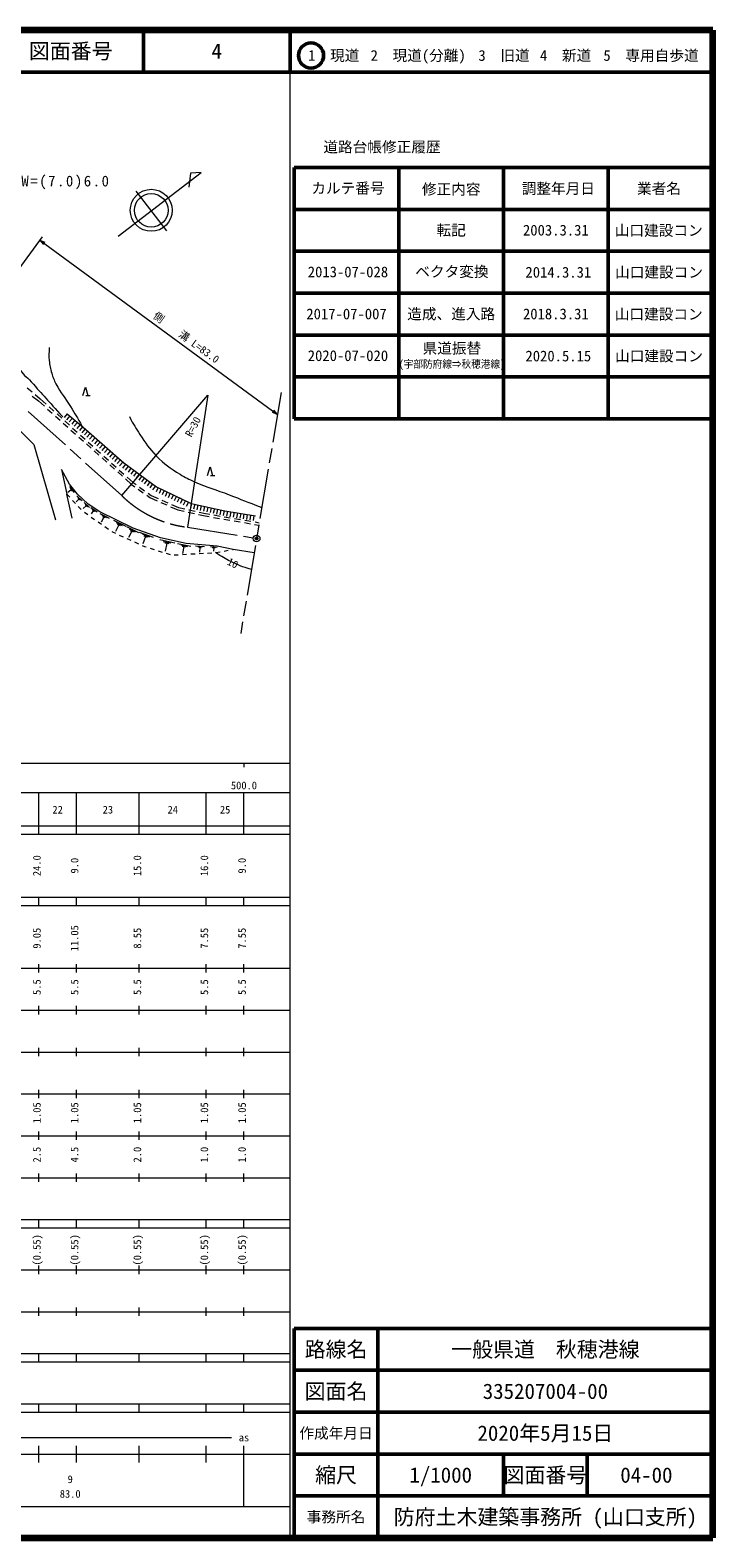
# Model space of a CAD drawing. Units: millimetres, scale not verified. Extents: x 40000 to 680000, y 20000 to 380000.
# Drawn here: x 516930 to 680000, y 20000 to 380000 of the extents above; entities that cross this region are included whole.
import ezdxf
from ezdxf.enums import TextEntityAlignment as Align

# ---------------------------------------------------------------- set-up
doc = ezdxf.new("R2010")
doc.units = ezdxf.units.MM
doc.header["$LTSCALE"] = 1000
doc.header["$PDMODE"] = 32
doc.header["$PDSIZE"] = 500
doc.linetypes.add('CHAIN', pattern=[18.5, 12, -1.5, 3.5, -1.5])
for name, color, linetype, lineweight in [('M-BGD', 7, 'Continuous', 13), ('M-BMK', 2, 'CHAIN', 13), ('M-BMK-SRVR', 3, 'Continuous', 13), ('M-STR-HTXT', 7, 'Continuous', 13), ('M-TTL', 2, 'Continuous', 140), ('M-TTL-BAND', 7, 'Continuous', 13), ('M-TTL-FRAM', 2, 'Continuous', 50), ('M-TTL-LINE', 7, 'Continuous', 50)]:
    doc.layers.add(name, color=color, linetype=linetype, lineweight=lineweight)
doc.layers.add('M-OTRS', color=6, linetype='Continuous')
doc.layers.add('M-TTL-TXT', color=7, linetype='Continuous')
doc.styles.add('ＭＳ ゴシック', font='')
doc.styles.get('ＭＳ ゴシック').set_extended_font_data('MS Gothic')

msp = doc.modelspace()

# ---------------------------------------------------------------- linework, layer by layer
at = {"layer": 'M-BGD'}
for p, q in [((516205, 294618), (517377, 293623)), ((517422, 292643), (518912, 291485)), ((518139, 292976), (519311, 291980)), ((519311, 291980), (520745, 290690)), ((529539, 292788), (530139, 294788)), ((530139, 294788), (530739, 292788)), ((530239, 292788), (531239, 292788)), ((518912, 291485), (520348, 290197)), ((521092, 289530), (522209, 288528)), ((521488, 290021), (522603, 289017)), ((523346, 288348), (524461, 287345)), ((525806, 288412), (525031, 287497)), ((522953, 287861), (524070, 286859)), ((524815, 286191), (525931, 285190)), ((525204, 286676), (526319, 285672)), ((526417, 287895), (525641, 286980)), ((527027, 287379), (526252, 286463)), ((526676, 284522), (527792, 283521)), ((527638, 286862), (526862, 285946)), ((527062, 285003), (528177, 284000)), ((528248, 286345), (527473, 285429)), ((528859, 285828), (528083, 284912)), ((529469, 285311), (528694, 284395)), ((530073, 284785), (529281, 283884)), ((528537, 282853), (529654, 281852)), ((528920, 283330), (530035, 282327)), ((530674, 284257), (529882, 283356)), ((530398, 281184), (531515, 280183)), ((531275, 283729), (530483, 282828)), ((530778, 281658), (531893, 280654)), ((531876, 283201), (531084, 282300)), ((532477, 282673), (531685, 281772)), ((533078, 282145), (532286, 281244)), ((533679, 281617), (532887, 280716)), ((534280, 281089), (533488, 280188)), ((532259, 279515), (533376, 278514)), ((532636, 279985), (533751, 278982)), ((534881, 280562), (534089, 279660)), ((534120, 277846), (535237, 276844)), ((534495, 278313), (535609, 277309)), ((535482, 280034), (534690, 279132)), ((536083, 279506), (535291, 278604)), ((536684, 278978), (535892, 278076)), ((537285, 278450), (536493, 277548)), ((537886, 277922), (537094, 277020)), ((538487, 277394), (537695, 276492)), ((524430, 275076), (525696, 269187)), ((535982, 276177), (537098, 275175)), ((536353, 276640), (537467, 275637)), ((537843, 274508), (538960, 273506)), ((538211, 274967), (539326, 273964)), ((539088, 276866), (538296, 275964)), ((539717, 276372), (539013, 275401)), ((540365, 275903), (539661, 274931)), ((541013, 275434), (540309, 274462)), ((541660, 274964), (540956, 273993)), ((542308, 274495), (541604, 273523)), ((542956, 274026), (542252, 273054)), ((559307, 273697), (559907, 275697)), ((559907, 275697), (560507, 273697)), ((560007, 273697), (561007, 273697)), ((526670, 270173), (525920, 269583)), ((526305, 271024), (527411, 269617)), ((526488, 270598), (527041, 269895)), ((526532, 270349), (526809, 269997)), ((539704, 272838), (541140, 271551)), ((540069, 273295), (541502, 272004)), ((541140, 271551), (541921, 270994)), ((541502, 272004), (542247, 271474)), ((542736, 270414), (543958, 269544)), ((543604, 273556), (542900, 272585)), ((543062, 270894), (544284, 270024)), ((544252, 273087), (543548, 272115)), ((544900, 272618), (544196, 271646)), ((545548, 272148), (544844, 271177)), ((546195, 271679), (545491, 270707)), ((546843, 271210), (546139, 270238)), ((547530, 270806), (547009, 269725)), ((548251, 270458), (547729, 269378)), ((548971, 270111), (548450, 269030)), ((525696, 269187), (526381, 268458)), ((526988, 263471), (525696, 269187)), ((527066, 267730), (527751, 267001)), ((528586, 268028), (527921, 267342)), ((528109, 268822), (529395, 267576)), ((528347, 268425), (528990, 267802)), ((528425, 268183), (528746, 267872)), ((530287, 266450), (529623, 265765)), ((529811, 267244), (531096, 265999)), ((530049, 266847), (530692, 266225)), ((530127, 266606), (530448, 266295)), ((533584, 265011), (530766, 266850)), ((544772, 268964), (545554, 268407)), ((545098, 269444), (545843, 268913)), ((545554, 268407), (547271, 267643)), ((545843, 268913), (547506, 268172)), ((548184, 267236), (549555, 266626)), ((548420, 267766), (549790, 267155)), ((549692, 269763), (549170, 268682)), ((550412, 269415), (549891, 268334)), ((551133, 269068), (550611, 267987)), ((550704, 266749), (552367, 266008)), ((551853, 268720), (551332, 267639)), ((552574, 268372), (552052, 267291)), ((553294, 268024), (552773, 266944)), ((554015, 267677), (553493, 266596)), ((554735, 267329), (554214, 266248)), ((555460, 266994), (555203, 265821)), ((556241, 266822), (555984, 265650)), ((557023, 266651), (556766, 265479)), ((557804, 266479), (557547, 265307)), ((528435, 266273), (529120, 265544)), ((529874, 264894), (530693, 264322)), ((531436, 265988), (532929, 264999)), ((531513, 263749), (532333, 263176)), ((532051, 265294), (531523, 264498)), ((531743, 265641), (532490, 265147)), ((531864, 265418), (532237, 265171)), ((533537, 264589), (535784, 263493)), ((534515, 263741), (533930, 262543)), ((534026, 264165), (535149, 263617)), ((534234, 263878), (534795, 263604)), ((536813, 262991), (539773, 261547)), ((550468, 266219), (552185, 265455)), ((552185, 265455), (553737, 265111)), ((552367, 266008), (553884, 265672)), ((554713, 264895), (556178, 264571)), ((554860, 265456), (556325, 265132)), ((557154, 264355), (558706, 264012)), ((557301, 264917), (558817, 264581)), ((558586, 266308), (558329, 265136)), ((558706, 264012), (559711, 263841)), ((558817, 264581), (559816, 264411)), ((559367, 266136), (559110, 264964)), ((560149, 265965), (559891, 264793)), ((560930, 265794), (560673, 264621)), ((560697, 263673), (562176, 263421)), ((560802, 264243), (562280, 263991)), ((561711, 265622), (561454, 264450)), ((562493, 265451), (562236, 264279)), ((563274, 265279), (563017, 264107)), ((563162, 263253), (564640, 263001)), ((563266, 263823), (564745, 263571)), ((564062, 265142), (563867, 263958)), ((564851, 265012), (564656, 263828)), ((565641, 264881), (565445, 263697)), ((565626, 262833), (567105, 262580)), ((565731, 263403), (567209, 263151)), ((566430, 264751), (566235, 263567)), ((567219, 264621), (567024, 263437)), ((568009, 264491), (567813, 263307)), ((568195, 262983), (569674, 262731)), ((568798, 264361), (568603, 263177)), ((569587, 264230), (569392, 263046)), ((570377, 264100), (570181, 262916)), ((533153, 262604), (533973, 262031)), ((534793, 261459), (535612, 260886)), ((536432, 260314), (536634, 260173)), ((536634, 260173), (537320, 259860)), ((538101, 261874), (537330, 260295)), ((537457, 262432), (538937, 261710)), ((537731, 262055), (538471, 261694)), ((538231, 259446), (539141, 259032)), ((539961, 261455), (542797, 260072)), ((541194, 260385), (540456, 258873)), ((540577, 260920), (541995, 260229)), ((540840, 260558), (541549, 260212)), ((542989, 260170), (546327, 258944)), ((543742, 259641), (545411, 259028)), ((544077, 259265), (544912, 258959)), ((568091, 262412), (569569, 262160)), ((570555, 261992), (571560, 261821)), ((570659, 262563), (571658, 262392)), ((540051, 258618), (540961, 258204)), ((541871, 257790), (542782, 257376)), ((543692, 256961), (544226, 256718)), ((544494, 259112), (543841, 257332)), ((544226, 256718), (544620, 256593)), ((545573, 256291), (546526, 255988)), ((547479, 255685), (548432, 255382)), ((547871, 258369), (551500, 257600)), ((548727, 257935), (550541, 257550)), ((549129, 257597), (550036, 257404)), ((549583, 257500), (549172, 255565)), ((552149, 257462), (555328, 256788)), ((552899, 257082), (554488, 256745)), ((553251, 256785), (554046, 256617)), ((553649, 256701), (553289, 255006)), ((561639, 256754), (554223, 257431)), ((556446, 256859), (558579, 256691)), ((556968, 256675), (558034, 256591)), ((557223, 256512), (557757, 256470)), ((557490, 256491), (557400, 255353)), ((559996, 256680), (561583, 256554)), ((560384, 256543), (561178, 256480)), ((560574, 256421), (560971, 256390)), ((560773, 256405), (560706, 255559)), ((563272, 255630), (564258, 255796)), ((565244, 255963), (565435, 255995)), ((549385, 255080), (550338, 254777)), ((551320, 254703), (552319, 254757)), ((553317, 254811), (554316, 254865)), ((555314, 254919), (556313, 254974)), ((557312, 255028), (558310, 255082)), ((559309, 255136), (560307, 255190)), ((561300, 255297), (562286, 255464))]:
    msp.add_line(p, q, dxfattribs=at)
for points in [[(525806, 288412), (529602, 285198), (539334, 276650), (547142, 270994), (555406, 267005), (563415, 265248), (570780, 264034)], [(513360, 285553), (517848, 281065), (523012, 263116)], [(530766, 266850), (528227, 269204), (526320, 271617), (524430, 275076)], [(554223, 257431), (548035, 258743), (541556, 261122), (533584, 265011)], [(570452, 255218), (565435, 255995), (561639, 256754)]]:
    msp.add_lwpolyline(points, dxfattribs=at)
for points, knots in [([(513868, 309344), (513683, 306521), (513566, 305619), (513784, 303248), (513928, 301683), (513759, 300714), (514376, 299269), (515030, 297738), (516074, 297304), (517170, 296051), (520070, 292738), (521030, 291713), (524706, 287669)], [0, 0, 0, 0, 1, 1, 1, 2, 2, 2, 3, 3, 3, 4, 4, 4, 4]), ([(521488, 304264), (521400, 302826), (521370, 302349), (521488, 301131), (521606, 299924), (521717, 299240), (522081, 298083), (522402, 297064), (522599, 296489), (523097, 295543), (524272, 293315), (525272, 292269), (526589, 290122), (527714, 288288), (528069, 287679), (529389, 285379)], [0, 0, 0, 0, 1, 1, 1, 2, 2, 2, 3, 3, 3, 4, 4, 4, 5, 5, 5, 5]), ([(540623, 287754), (541735, 285682), (542089, 285072), (543163, 283436), (544535, 281346), (545276, 280110), (547058, 278356), (549056, 276388), (550332, 275407), (552730, 273953), (554033, 273164), (554803, 272779), (556202, 272175), (559369, 270809), (561245, 270296), (564465, 269057), (567528, 267879), (568495, 267497), (572288, 265995)], [0, 0, 0, 0, 1, 1, 1, 2, 2, 2, 3, 3, 3, 4, 4, 4, 5, 5, 5, 6, 6, 6, 6]), ([(569775, 251185), (567443, 251964), (566687, 252185), (564842, 253122), (563371, 253870), (562841, 254194), (561211, 255282)], [0, 0, 0, 0, 1, 1, 1, 2, 2, 2, 2])]:
    msp.add_open_spline(points, degree=3, knots=knots, dxfattribs=at)
at = {"layer": 'M-BMK'}
for p, q in [((576871, 293445), (567220, 235971)), ((516430, 288970), (538822, 268849)), ((554528, 261317), (570236, 258763))]:
    msp.add_line(p, q, dxfattribs=at)
msp.add_arc((557802, 288286), 27167, 225.68206, 263.07795, dxfattribs=at)
at = {"layer": 'M-BMK-SRVR'}
for p, q in [((537978, 330782), (557789, 346030)), ((555199, 345814), (554800, 342483)), ((557789, 346030), (555199, 345814)), ((542214, 341588), (549472, 332097))]:
    msp.add_line(p, q, dxfattribs=at)
msp.add_lwpolyline([(538822, 268849), (559394, 292836), (554528, 261317)], dxfattribs=at)
for centre, radius in [((545856, 336981), 5016), ((545856, 336981), 4013), ((571025, 258634), 800)]:
    msp.add_circle(centre, radius, dxfattribs=at)
at = {"layer": 'M-OTRS'}
msp.add_point((571025, 258634), dxfattribs=at)
at = {"layer": 'M-STR-HTXT'}
for p, q in [((506357, 312229), (519849, 330637)), ((519257, 329831), (575997, 288246)), ((519257, 329831), (520081, 328840)), ((519257, 329831), (520450, 329344)), ((575997, 288246), (574805, 288732)), ((575997, 288246), (575174, 289237))]:
    msp.add_line(p, q, dxfattribs=at)
at = {"layer": 'M-TTL'}
for p, q in [((680000, 380000), (40000, 380000)), ((680000, 20000), (680000, 380000)), ((40000, 20000), (680000, 20000))]:
    msp.add_line(p, q, dxfattribs=at)
at = {"layer": 'M-TTL-BAND'}
for p, q in [((579000, 20000), (579000, 370000)), ((40000, 205000), (579000, 205000)), ((568000, 205000), (568000, 204000)), ((68000, 198000), (579000, 198000)), ((519000, 188000), (519000, 198000)), ((528000, 188000), (528000, 198000)), ((543000, 188000), (543000, 198000)), ((559000, 188000), (559000, 198000)), ((568000, 188000), (568000, 198000)), ((40000, 190000), (579000, 190000)), ((40000, 188000), (579000, 188000)), ((40000, 173000), (579000, 173000)), ((519000, 171000), (519000, 173000)), ((528000, 171000), (528000, 173000)), ((543000, 171000), (543000, 173000)), ((559000, 171000), (559000, 173000)), ((568000, 171000), (568000, 173000)), ((40000, 171000), (579000, 171000)), ((40000, 156000), (579000, 156000)), ((519000, 155000), (519000, 157000)), ((528000, 155000), (528000, 157000)), ((543000, 155000), (543000, 157000)), ((559000, 155000), (559000, 157000)), ((568000, 155000), (568000, 157000)), ((46000, 146000), (579000, 146000)), ((519000, 145000), (519000, 147000)), ((528000, 145000), (528000, 147000)), ((543000, 145000), (543000, 147000)), ((559000, 145000), (559000, 147000)), ((568000, 145000), (568000, 147000)), ((519000, 135000), (519000, 137000)), ((528000, 135000), (528000, 137000)), ((543000, 135000), (543000, 137000)), ((559000, 135000), (559000, 137000)), ((568000, 135000), (568000, 137000)), ((52000, 136000), (579000, 136000)), ((46000, 126000), (579000, 126000)), ((519000, 125000), (519000, 127000)), ((528000, 125000), (528000, 127000)), ((543000, 125000), (543000, 127000)), ((559000, 125000), (559000, 127000)), ((568000, 125000), (568000, 127000)), ((52000, 116000), (579000, 116000)), ((519000, 115000), (519000, 117000)), ((528000, 115000), (528000, 117000)), ((543000, 115000), (543000, 117000)), ((559000, 115000), (559000, 117000)), ((568000, 115000), (568000, 117000)), ((46000, 106000), (579000, 106000)), ((519000, 105000), (519000, 107000)), ((528000, 105000), (528000, 107000)), ((543000, 105000), (543000, 107000)), ((559000, 105000), (559000, 107000)), ((568000, 105000), (568000, 107000)), ((40000, 96000), (579000, 96000)), ((40000, 94000), (579000, 94000)), ((519000, 94000), (519000, 96000)), ((528000, 94000), (528000, 96000)), ((543000, 94000), (543000, 96000)), ((559000, 94000), (559000, 96000)), ((568000, 94000), (568000, 96000)), ((49000, 84000), (579000, 84000)), ((519000, 83000), (519000, 85000)), ((528000, 83000), (528000, 85000)), ((543000, 83000), (543000, 85000)), ((559000, 83000), (559000, 85000)), ((568000, 83000), (568000, 85000)), ((40000, 74000), (579000, 74000)), ((519000, 73000), (519000, 75000)), ((528000, 73000), (528000, 75000)), ((543000, 73000), (543000, 75000)), ((559000, 73000), (559000, 75000)), ((568000, 73000), (568000, 75000)), ((40000, 64000), (579000, 64000)), ((40000, 62000), (579000, 62000)), ((519000, 62000), (519000, 64000)), ((528000, 62000), (528000, 64000)), ((543000, 62000), (543000, 64000)), ((559000, 62000), (559000, 64000)), ((568000, 62000), (568000, 64000)), ((40000, 52000), (579000, 52000)), ((519000, 50000), (519000, 52000)), ((528000, 50000), (528000, 52000)), ((543000, 50000), (543000, 52000)), ((559000, 50000), (559000, 52000)), ((568000, 50000), (568000, 52000)), ((40000, 50000), (579000, 50000)), ((485500, 44000), (565000, 44000)), ((40000, 40000), (579000, 40000)), ((519000, 38000), (519000, 42000)), ((528000, 38000), (528000, 42000)), ((543000, 38000), (543000, 42000)), ((559000, 38000), (559000, 42000)), ((568000, 27500), (568000, 42000)), ((68000, 27500), (579000, 27500))]:
    msp.add_line(p, q, dxfattribs=at)
at = {"layer": 'M-TTL-FRAM'}
for p, q in [((580000, 347197), (580000, 287197)), ((580000, 347197), (680000, 347197)), ((580000, 287197), (680000, 287197)), ((680000, 70000), (580000, 70000)), ((580000, 70000), (580000, 20000))]:
    msp.add_line(p, q, dxfattribs=at)
at = {"layer": 'M-TTL-LINE'}
for p, q in [((543997, 380000), (543997, 370000)), ((579000, 380000), (579000, 370000)), ((40000, 370000), (680000, 370000)), ((605000, 347197), (605000, 287197)), ((630000, 347197), (630000, 287197)), ((655000, 347197), (655000, 287197)), ((580000, 337197), (680000, 337197)), ((580000, 327197), (680000, 327197)), ((580000, 317197), (680000, 317197)), ((580000, 307197), (680000, 307197)), ((580000, 297197), (680000, 297197)), ((600000, 70000), (600000, 20000)), ((680000, 60000), (580000, 60000)), ((680000, 50000), (580000, 50000)), ((680000, 40000), (580000, 40000)), ((630000, 40000), (630000, 30000)), ((650000, 40000), (650000, 30000)), ((680000, 30000), (580000, 30000))]:
    msp.add_line(p, q, dxfattribs=at)
msp.add_circle((584031, 373958), 3000, dxfattribs=at)

# ---------------------------------------------------------------- texts
at = {"layer": 'M-BGD', "style": 'ＭＳ ゴシック'}
msp.add_text('10', height=1833, rotation=333.533, dxfattribs=at).set_placement((563560, 251975), align=Align.BOTTOM_LEFT)
at = {"layer": 'M-BMK-SRVR', "style": 'ＭＳ ゴシック'}
msp.add_text('R=30', height=1833, rotation=61.3, dxfattribs=at).set_placement((554622, 283111), align=Align.MIDDLE_LEFT)
at = {"layer": 'M-STR-HTXT', "style": 'ＭＳ ゴシック'}
msp.add_text('側\u3000\u3000溝 L=83.0', height=1833, rotation=323.762, dxfattribs=at).set_placement((553365, 305453), align=Align.BOTTOM_CENTER)
at = {"layer": 'M-STR-HTXT', "insert": (472172, 342011), "char_height": 2566, "attachment_point": 7, "style": 'ＭＳ ゴシック'}
msp.add_mtext('\\T1.22;橋長・幅員\u3000\\~L=2.0\u3000W=(7.0)6.0', dxfattribs=at)
at = {"layer": 'M-TTL-BAND', "style": 'ＭＳ ゴシック'}
for s, p in [('500.0', (568000, 198195)), ('22', (523500, 192405)), ('23', (535500, 192405)), ('24', (551000, 192405)), ('25', (563500, 192405)), ('as', (568000, 42500)), ('9', (526500, 32523)), ('83.0', (526500, 29033))]:
    msp.add_text(s, height=1833, dxfattribs=at).set_placement(p, align=Align.BOTTOM_CENTER)
for s, p in [('24.0', (520000, 180500)), ('9.0', (529000, 180500)), ('15.0', (544000, 180500)), ('16.0', (560000, 180500)), ('9.0', (569000, 180500)), ('11.05', (529000, 163174)), ('9.05', (520000, 163174)), ('8.55', (544000, 163174)), ('7.55', (560000, 163174)), ('7.55', (569000, 163174)), ('5.5', (520000, 151500)), ('5.5', (529000, 151500)), ('5.5', (544000, 151500)), ('5.5', (560000, 151500)), ('5.5', (569000, 151500)), ('1.05', (520000, 121500)), ('1.05', (529000, 121500)), ('1.05', (544000, 121500)), ('1.05', (560000, 121500)), ('1.05', (569000, 121500)), ('2.5', (520000, 111500)), ('4.5', (529000, 111500)), ('2.0', (544000, 111500)), ('1.0', (560000, 111500)), ('1.0', (569000, 111500)), ('(0.55)', (520000, 88764)), ('(0.55)', (529000, 88764)), ('(0.55)', (544000, 88764)), ('(0.55)', (560000, 88764)), ('(0.55)', (569000, 88764))]:
    msp.add_text(s, height=1833, rotation=90, dxfattribs=at).set_placement(p, align=Align.BOTTOM_CENTER)
at = {"layer": 'M-TTL-TXT', "style": 'ＭＳ ゴシック'}
for s, height, p in [('図面番号', 3666, (526622, 375000)), ('4', 3666, (561497, 375000)), ('1\u3000現道', 2566, (589448, 373958)), ('2\u3000現道(分離)', 2566, (609619, 373958)), ('3\u3000旧道', 2566, (630121, 373958)), ('4\u3000新道', 2566, (644824, 373958)), ('5\u3000専用自歩道', 2566, (665228, 373958)), ('道路台帳修正履歴', 2566, (600968, 352113)), ('カルテ番号', 2566, (592839, 342277)), ('修正内容', 2566, (617509, 342023)), ('調整年月日', 2566, (643089, 342197)), ('業者名', 2566, (667134, 342197)), ('転記', 2566, (617500, 332245)), ('2003.3.31', 2566, (642500, 332245)), ('山口建設コン', 2566, (667077, 332189)), ('ベクタ変換', 2566, (617672, 322359)), ('2013-07-028', 2566, (592839, 322277)), ('2014.3.31', 2566, (643089, 322197)), ('山口建設コン', 2566, (667134, 322197)), ('2017-07-007', 2566, (592500, 312245)), ('造成、進入路', 2566, (617500, 312245)), ('2018.3.31', 2566, (642500, 312245)), ('山口建設コン', 2566, (667077, 312189)), ('2020-07-020', 2566, (592839, 302277)), ('県道振替', 2566, (617672, 304058)), ('2020.5.15', 2566, (643089, 302197)), ('山口建設コン', 2566, (667134, 302197)), ('路線名', 3666, (590000, 65000)), ('一般県道\u3000秋穂港線', 3666, (640000, 65000)), ('図面名', 3666, (590000, 55000)), ('335207004-00', 3666, (640000, 55000)), ('2020年5月15日', 3666, (640000, 45000)), ('作成年月日', 2566, (590000, 45000)), ('縮尺', 3666, (590000, 35000)), ('1/1000', 3666, (615000, 35000)), ('図面番号', 3666, (640000, 35000)), ('04-00', 3666, (664125, 35000)), ('事務所名', 2566, (590000, 25000)), ('防府土木建築事務所 (山口支所)', 3666, (640000, 25000))]:
    msp.add_text(s, height=height, dxfattribs=at).set_placement(p, align=Align.MIDDLE_CENTER)
at = {"layer": 'M-TTL-TXT', "style": 'ＭＳ ゴシック', "width": 0.9}
msp.add_text('(宇部防府線⇒秋穂港線)', height=1833, dxfattribs=at).set_placement((617672, 300272), align=Align.MIDDLE_CENTER)

doc.saveas('drawing.dxf')
